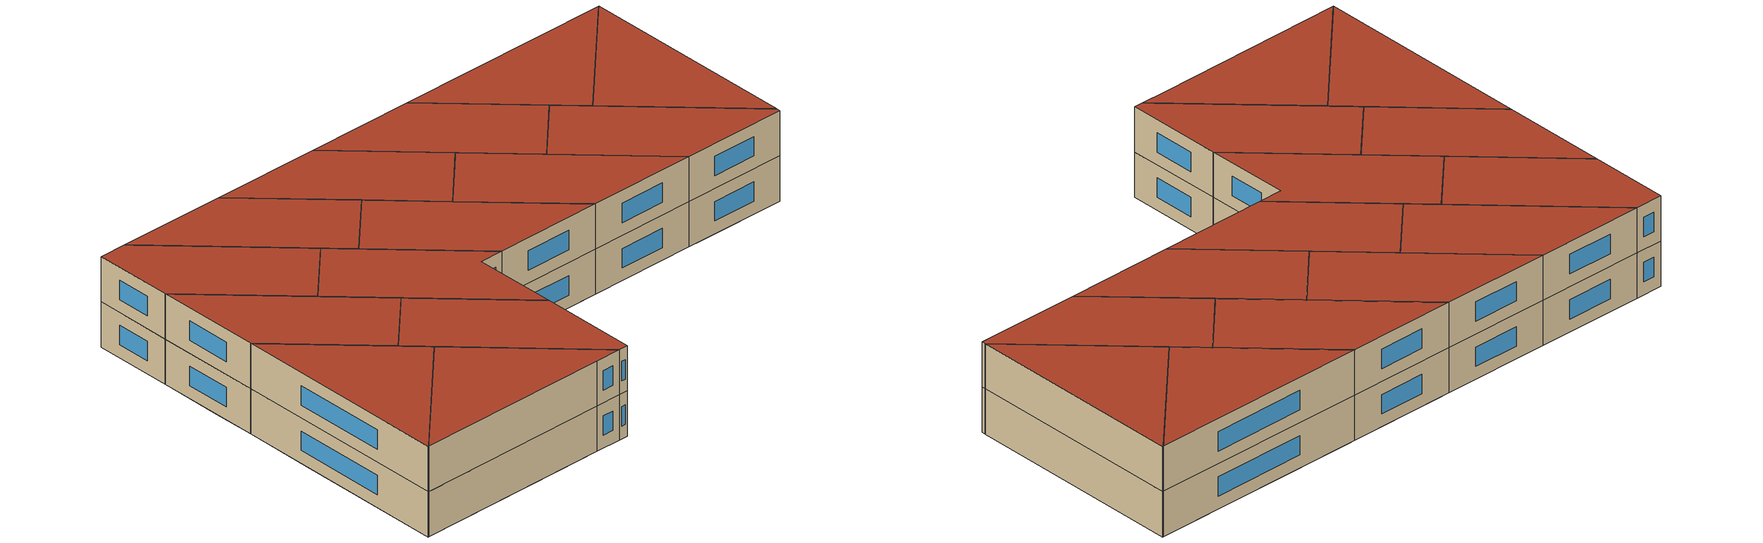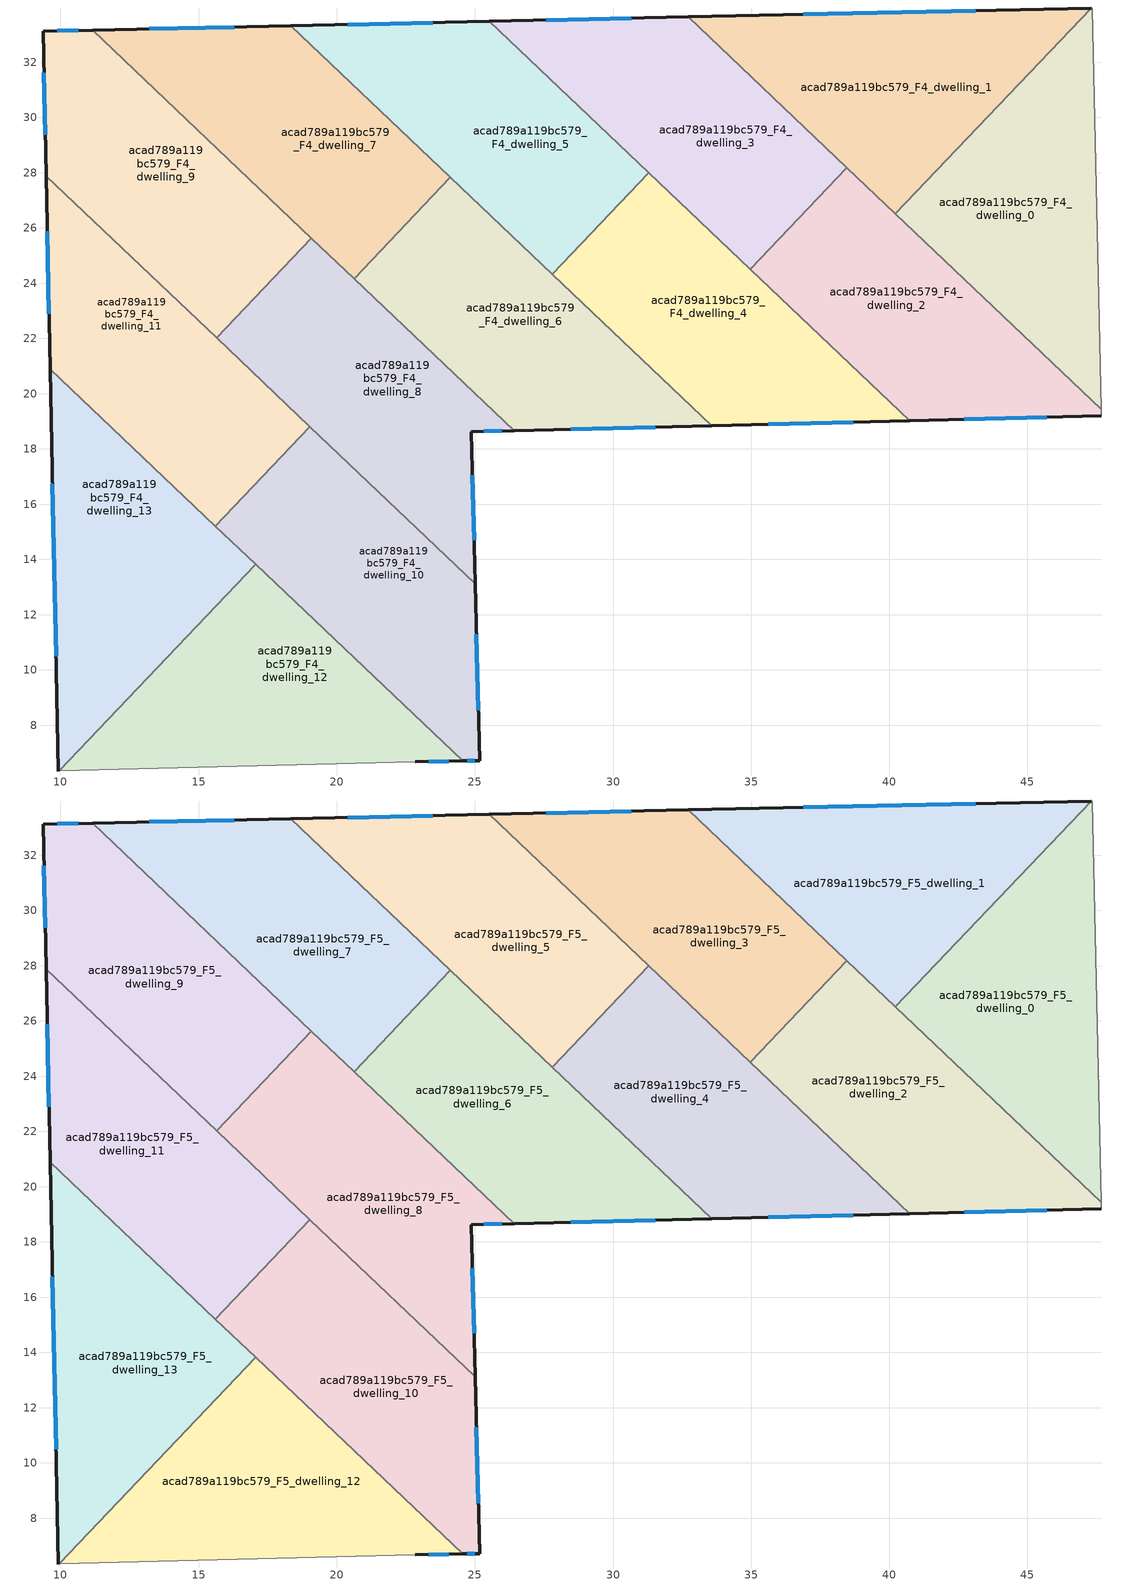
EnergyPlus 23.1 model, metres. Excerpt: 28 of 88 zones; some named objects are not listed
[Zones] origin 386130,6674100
acad789a119bc579_F4_dwelling_0
 floor adiabatic (EU_floor_Construction): 47.35,33.96 47.67,19.43 40.22,26.51 47.3,33.96 z12
 wall adiabatic (EU_wall_Construction): 47.67,19.43 47.35,33.96 47.3,33.96 z12:15
 wall to acad789a119bc579_F4_dwelling_1 (EU_wall_Construction): 47.3,33.96 40.22,26.51 z12:15
 wall to acad789a119bc579_F4_dwelling_2 (EU_wall_Construction): 40.22,26.51 47.67,19.43 z12:15
acad789a119bc579_F4_dwelling_1
 floor to acad789a119bc579_F3_dwelling_1 (EU_floor_Construction): 47.3,33.96 40.46,26.76 33.22,33.65 z12
 floor adiabatic (EU_floor_Construction): 40.46,26.76 40.22,26.51 38.82,27.84 39.06,28.09 z12
 floor to acad789a119bc579_F3_dwelling_3 (EU_floor_Construction): 39.06,28.09 38.82,27.84 32.72,33.63 33.22,33.65 z12
 wall outside (EU_wall_Construction): 47.3,33.96 32.72,33.63 z12:15
 wall to acad789a119bc579_F4_dwelling_3 (EU_wall_Construction): 32.72,33.63 38.47,28.17 z12:15
 wall to acad789a119bc579_F4_dwelling_2 (EU_wall_Construction): 38.47,28.17 40.22,26.51 z12:15
 window (EU_Window_Construction): 43.13,33.87 36.89,33.73 z12.86:14.14
acad789a119bc579_F4_dwelling_10
 floor to acad789a119bc579_F3_dwelling_10 (EU_floor_Construction): 25.01,13.12 25.12,8.92 16.97,16.65 19.02,18.81 z12
 floor to acad789a119bc579_F3_dwelling_12 (EU_floor_Construction): 25.12,8.92 25.17,6.72 24.55,6.71 16.92,13.96 18.29,15.4 z12
 floor to acad789a119bc579_F3_dwelling_13 (EU_floor_Construction): 18.29,15.4 16.92,13.96 15.6,15.21 16.97,16.65 z12
 wall outside (EU_wall_Construction): 24.55,6.71 25.17,6.72 25.01,13.12 z12:15
 wall to acad789a119bc579_F4_dwelling_11 (EU_wall_Construction): 19.02,18.81 15.6,15.21 z12:15
 wall to acad789a119bc579_F4_dwelling_12 (EU_wall_Construction): 17.07,13.82 24.55,6.71 z12:15
 wall to acad789a119bc579_F4_dwelling_8 (EU_wall_Construction): 25.01,13.12 19.02,18.81 z12:15
 wall to acad789a119bc579_F4_dwelling_13 (EU_wall_Construction): 15.6,15.21 17.07,13.82 z12:15
 window (EU_Window_Construction): 24.73,6.71 25,6.71 / 25.13,8.55 25.06,11.29 z12.86:14.14
acad789a119bc579_F4_dwelling_11
 floor to acad789a119bc579_F3_dwelling_11 (EU_floor_Construction): 17.72,20.05 15.67,17.89 9.57,23.69 9.48,27.88 z12
 floor to acad789a119bc579_F3_dwelling_10 (EU_floor_Construction): 19.02,18.81 16.97,16.65 15.67,17.89 17.72,20.05 z12
 floor to acad789a119bc579_F3_dwelling_13 (EU_floor_Construction): 16.97,16.65 15.6,15.21 9.62,20.89 9.57,23.69 z12
 wall outside (EU_wall_Construction): 9.48,27.88 9.62,20.89 z12:15
 wall to acad789a119bc579_F4_dwelling_13 (EU_wall_Construction): 9.62,20.89 15.6,15.21 z12:15
 wall to acad789a119bc579_F4_dwelling_9 (EU_wall_Construction): 15.65,22.02 9.48,27.88 z12:15
 wall to acad789a119bc579_F4_dwelling_8 (EU_wall_Construction): 19.02,18.81 15.65,22.01 z12:15
 window (EU_Window_Construction): 9.52,25.88 9.58,22.88 z12.86:14.14
acad789a119bc579_F4_dwelling_12
 floor to acad789a119bc579_F3_dwelling_12 (EU_floor_Construction): 24.55,6.71 22.84,6.67 19.91,6.6 14.81,11.44 17.07,13.82 z12
 floor to acad789a119bc579_F3_dwelling_14 (EU_floor_Construction): 19.91,6.6 9.97,6.34 14.81,11.44 z12
 wall outside (EU_wall_Construction): 22.84,6.67 24.55,6.71 z12:15
 wall adiabatic (EU_wall_Construction): 9.97,6.34 22.84,6.67 z12:15
 wall to acad789a119bc579_F4_dwelling_13 (EU_wall_Construction): 17.07,13.82 9.97,6.34 z12:15
 window (EU_Window_Construction): 23.33,6.68 24.06,6.7 z12.86:14.14
acad789a119bc579_F4_dwelling_13
 floor to acad789a119bc579_F3_dwelling_13 (EU_floor_Construction): 16.92,13.96 14.66,11.58 9.72,16.28 9.62,20.89 z12
 floor to acad789a119bc579_F3_dwelling_14 (EU_floor_Construction): 14.81,11.44 9.97,6.34 9.93,6.34 9.72,16.28 z12
 floor to acad789a119bc579_F3_dwelling_12 (EU_floor_Construction): 17.07,13.82 14.81,11.44 14.66,11.58 16.92,13.96 z12
 wall outside (EU_wall_Construction): 9.62,20.89 9.93,6.34 z12:15
 wall adiabatic (EU_wall_Construction): 9.93,6.34 9.97,6.34 z12:15
 window (EU_Window_Construction): 9.71,16.73 9.84,10.5 z12.86:14.14
acad789a119bc579_F4_dwelling_2
 floor to acad789a119bc579_F3_dwelling_2 (EU_floor_Construction): 47.67,19.43 47.68,19.2 41.69,19.04 35.79,24.65 38.82,27.84 z12
 floor to acad789a119bc579_F3_dwelling_4 (EU_floor_Construction): 41.69,19.04 40.74,19.02 34.97,24.5 35.44,24.99 z12
 floor to acad789a119bc579_F3_dwelling_3 (EU_floor_Construction): 38.82,27.84 35.79,24.65 35.44,24.99 38.47,28.17 z12
 wall outside (EU_wall_Construction): 40.74,19.02 47.68,19.2 z12:15
 wall adiabatic (EU_wall_Construction): 47.68,19.2 47.67,19.43 z12:15
 wall to acad789a119bc579_F4_dwelling_3 (EU_wall_Construction): 38.47,28.17 34.97,24.5 z12:15
 wall to acad789a119bc579_F4_dwelling_4 (EU_wall_Construction): 34.97,24.5 40.74,19.02 z12:15
 window (EU_Window_Construction): 42.72,19.07 45.7,19.15 z12.86:14.14
acad789a119bc579_F4_dwelling_3
 floor to acad789a119bc579_F3_dwelling_3 (EU_floor_Construction): 38.47,28.17 35.44,24.99 26.48,33.5 32.72,33.63 z12
 floor to acad789a119bc579_F3_dwelling_5 (EU_floor_Construction): 32.37,27.91 31.9,27.42 25.52,33.47 26.48,33.5 z12
 floor to acad789a119bc579_F3_dwelling_4 (EU_floor_Construction): 35.44,24.99 34.97,24.5 31.9,27.42 32.37,27.91 z12
 wall outside (EU_wall_Construction): 32.72,33.63 25.52,33.47 z12:15
 wall to acad789a119bc579_F4_dwelling_5 (EU_wall_Construction): 25.52,33.47 31.29,28 z12:15
 wall to acad789a119bc579_F4_dwelling_4 (EU_wall_Construction): 31.29,28 34.97,24.5 z12:15
 window (EU_Window_Construction): 30.66,33.59 27.58,33.52 z12.86:14.14
acad789a119bc579_F4_dwelling_4
 floor to acad789a119bc579_F3_dwelling_6 (EU_floor_Construction): 35.01,18.88 33.58,18.84 27.8,24.33 28.5,25.06 z12
 floor to acad789a119bc579_F3_dwelling_5 (EU_floor_Construction): 31.9,27.42 29.11,24.48 28.5,25.06 31.29,28 z12
 floor adiabatic (EU_floor_Construction): 40.74,19.02 35.01,18.88 28.5,25.06 29.11,24.48 31.9,27.42 z12
 wall outside (EU_wall_Construction): 33.58,18.84 40.74,19.02 z12:15
 wall to acad789a119bc579_F4_dwelling_5 (EU_wall_Construction): 31.29,28 27.8,24.33 z12:15
 wall to acad789a119bc579_F4_dwelling_6 (EU_wall_Construction): 27.8,24.33 33.58,18.84 z12:15
 window (EU_Window_Construction): 35.62,18.89 38.69,18.97 z12.86:14.14
acad789a119bc579_F4_dwelling_5
 floor to acad789a119bc579_F3_dwelling_5 (EU_floor_Construction): 31.29,28 28.5,25.06 19.77,33.35 25.52,33.47 z12
 floor to acad789a119bc579_F3_dwelling_7 (EU_floor_Construction): 25.67,27.74 24.97,27.01 18.34,33.32 19.77,33.35 z12
 floor to acad789a119bc579_F3_dwelling_6 (EU_floor_Construction): 28.5,25.06 27.8,24.33 24.97,27.01 25.67,27.74 z12
 wall outside (EU_wall_Construction): 25.52,33.47 18.34,33.32 z12:15
 wall to acad789a119bc579_F4_dwelling_7 (EU_wall_Construction): 18.34,33.32 24.12,27.83 z12:15
 wall to acad789a119bc579_F4_dwelling_6 (EU_wall_Construction): 24.12,27.83 27.8,24.33 z12:15
 window (EU_Window_Construction): 23.47,33.43 20.39,33.36 z12.86:14.14
acad789a119bc579_F4_dwelling_6
 floor to acad789a119bc579_F3_dwelling_6 (EU_floor_Construction): 33.58,18.84 28.33,18.71 22.42,24.32 24.97,27.01 z12
 floor to acad789a119bc579_F3_dwelling_8 (EU_floor_Construction): 28.33,18.71 26.42,18.66 20.63,24.16 21.56,25.14 z12
 floor to acad789a119bc579_F3_dwelling_7 (EU_floor_Construction): 24.97,27.01 22.42,24.32 21.56,25.14 24.12,27.83 z12
 wall outside (EU_wall_Construction): 26.42,18.66 33.58,18.84 z12:15
 wall to acad789a119bc579_F4_dwelling_7 (EU_wall_Construction): 24.12,27.83 20.63,24.16 z12:15
 wall to acad789a119bc579_F4_dwelling_8 (EU_wall_Construction): 20.63,24.16 26.42,18.66 z12:15
 window (EU_Window_Construction): 28.47,18.71 31.53,18.79 z12.86:14.14
acad789a119bc579_F4_dwelling_7
 floor to acad789a119bc579_F3_dwelling_7 (EU_floor_Construction): 24.12,27.83 21.56,25.14 13.08,33.2 18.34,33.32 z12
 floor to acad789a119bc579_F3_dwelling_9 (EU_floor_Construction): 19.72,26.89 18.79,25.91 11.16,33.16 13.08,33.2 z12
 floor to acad789a119bc579_F3_dwelling_8 (EU_floor_Construction): 21.56,25.14 20.63,24.16 18.79,25.91 19.72,26.89 z12
 wall outside (EU_wall_Construction): 18.34,33.32 11.16,33.16 z12:15
 wall to acad789a119bc579_F4_dwelling_9 (EU_wall_Construction): 11.16,33.16 19.08,25.63 z12:15
 wall to acad789a119bc579_F4_dwelling_8 (EU_wall_Construction): 19.09,25.63 20.63,24.16 z12:15
 window (EU_Window_Construction): 16.29,33.27 13.21,33.2 z12.86:14.14
acad789a119bc579_F4_dwelling_8
 floor to acad789a119bc579_F3_dwelling_8 (EU_floor_Construction): 26.42,18.66 24.87,18.62 24.95,15.46 16.79,23.21 19.09,25.63 z12
 floor to acad789a119bc579_F3_dwelling_10 (EU_floor_Construction): 24.95,15.46 25.01,13.12 17.72,20.05 18.86,21.25 z12
 floor to acad789a119bc579_F3_dwelling_11 (EU_floor_Construction): 18.86,21.25 17.72,20.05 15.65,22.02 16.79,23.21 z12
 wall outside (EU_wall_Construction): 25.01,13.12 24.87,18.62 26.42,18.66 z12:15
 wall to acad789a119bc579_F4_dwelling_9 (EU_wall_Construction): 19.09,25.63 15.65,22.01 z12:15
 window (EU_Window_Construction): 25.32,18.63 25.98,18.65 / 24.97,14.69 24.91,17.05 z12.86:14.14
acad789a119bc579_F4_dwelling_9
 floor to acad789a119bc579_F3_dwelling_9 (EU_floor_Construction): 18.79,25.91 16.49,23.5 9.43,30.21 9.37,33.12 11.16,33.16 z12
 floor to acad789a119bc579_F3_dwelling_11 (EU_floor_Construction): 16.79,23.22 15.65,22.02 9.48,27.88 9.43,30.21 z12
 floor to acad789a119bc579_F3_dwelling_8 (EU_floor_Construction): 19.09,25.63 16.79,23.22 16.49,23.5 18.79,25.91 z12
 wall outside (EU_wall_Construction): 11.16,33.16 9.37,33.12 9.48,27.88 z12:15
 window (EU_Window_Construction): 10.65,33.15 9.88,33.13 / 9.4,31.62 9.45,29.37 z12.86:14.14
acad789a119bc579_F5_dwelling_0
 floor to acad789a119bc579_F4_dwelling_0 (EU_floor_Construction): 47.35,33.96 47.67,19.43 40.22,26.51 47.3,33.96 z15
 wall adiabatic (EU_wall_Construction): 47.67,19.43 47.35,33.96 47.3,33.96 z15:18
 wall to acad789a119bc579_F5_dwelling_1 (EU_wall_Construction): 47.3,33.96 40.22,26.51 z15:18
 wall to acad789a119bc579_F5_dwelling_2 (EU_wall_Construction): 40.22,26.51 47.67,19.43 z15:18
 roof outside (EU_roof_Construction): 47.67,19.43 47.35,33.96 47.3,33.96 40.22,26.51 z18
acad789a119bc579_F5_dwelling_1
 floor to acad789a119bc579_F4_dwelling_1 (EU_floor_Construction): 47.3,33.96 40.22,26.51 32.72,33.63 z15
 wall outside (EU_wall_Construction): 47.3,33.96 32.72,33.63 z15:18
 wall to acad789a119bc579_F5_dwelling_3 (EU_wall_Construction): 32.72,33.63 38.47,28.17 z15:18
 wall to acad789a119bc579_F5_dwelling_2 (EU_wall_Construction): 38.47,28.17 40.22,26.51 z15:18
 window (EU_Window_Construction): 43.13,33.87 36.89,33.73 z15.86:17.14
 roof outside (EU_roof_Construction): 40.22,26.51 47.3,33.96 32.72,33.63 z18
acad789a119bc579_F5_dwelling_10
 floor to acad789a119bc579_F4_dwelling_10 (EU_floor_Construction): 25.01,13.12 25.17,6.72 24.55,6.71 15.6,15.21 19.02,18.81 z15
 wall outside (EU_wall_Construction): 24.55,6.71 25.17,6.72 25.01,13.12 z15:18
 wall to acad789a119bc579_F5_dwelling_11 (EU_wall_Construction): 19.02,18.81 15.6,15.21 z15:18
 wall to acad789a119bc579_F5_dwelling_12 (EU_wall_Construction): 17.07,13.82 24.55,6.71 z15:18
 wall to acad789a119bc579_F5_dwelling_8 (EU_wall_Construction): 25.01,13.12 19.02,18.81 z15:18
 wall to acad789a119bc579_F5_dwelling_13 (EU_wall_Construction): 15.6,15.21 17.07,13.82 z15:18
 window (EU_Window_Construction): 24.73,6.71 25,6.71 / 25.13,8.55 25.06,11.29 z15.86:17.14
 roof outside (EU_roof_Construction): 25.17,6.72 25.01,13.12 19.02,18.81 15.6,15.21 24.55,6.71 z18
acad789a119bc579_F5_dwelling_11
 floor to acad789a119bc579_F4_dwelling_11 (EU_floor_Construction): 19.02,18.81 15.6,15.21 9.62,20.89 9.48,27.88 z15
 wall outside (EU_wall_Construction): 9.48,27.88 9.62,20.89 z15:18
 wall to acad789a119bc579_F5_dwelling_13 (EU_wall_Construction): 9.62,20.89 15.6,15.21 z15:18
 wall to acad789a119bc579_F5_dwelling_9 (EU_wall_Construction): 15.65,22.02 9.48,27.88 z15:18
 wall to acad789a119bc579_F5_dwelling_8 (EU_wall_Construction): 19.02,18.81 15.65,22.01 z15:18
 window (EU_Window_Construction): 9.52,25.88 9.58,22.88 z15.86:17.14
 roof outside (EU_roof_Construction): 15.6,15.21 19.02,18.81 9.48,27.88 9.62,20.89 z18
acad789a119bc579_F5_dwelling_12
 floor to acad789a119bc579_F4_dwelling_12 (EU_floor_Construction): 24.55,6.71 22.84,6.67 9.97,6.34 17.07,13.82 z15
 wall outside (EU_wall_Construction): 22.84,6.67 24.55,6.71 z15:18
 wall adiabatic (EU_wall_Construction): 9.97,6.34 22.84,6.67 z15:18
 wall to acad789a119bc579_F5_dwelling_13 (EU_wall_Construction): 17.07,13.82 9.97,6.34 z15:18
 window (EU_Window_Construction): 23.33,6.68 24.06,6.7 z15.86:17.14
 roof outside (EU_roof_Construction): 24.55,6.71 17.07,13.82 9.97,6.34 22.84,6.67 z18
acad789a119bc579_F5_dwelling_13
 floor to acad789a119bc579_F4_dwelling_13 (EU_floor_Construction): 17.07,13.82 9.97,6.34 9.93,6.34 9.62,20.89 z15
 wall outside (EU_wall_Construction): 9.62,20.89 9.93,6.34 z15:18
 wall adiabatic (EU_wall_Construction): 9.93,6.34 9.97,6.34 z15:18
 window (EU_Window_Construction): 9.71,16.73 9.84,10.5 z15.86:17.14
 roof outside (EU_roof_Construction): 9.97,6.34 17.07,13.82 9.62,20.89 9.93,6.34 z18
acad789a119bc579_F5_dwelling_2
 floor to acad789a119bc579_F4_dwelling_2 (EU_floor_Construction): 47.67,19.43 47.68,19.2 40.74,19.02 34.97,24.5 38.47,28.17 z15
 wall outside (EU_wall_Construction): 40.74,19.02 47.68,19.2 z15:18
 wall adiabatic (EU_wall_Construction): 47.68,19.2 47.67,19.43 z15:18
 wall to acad789a119bc579_F5_dwelling_3 (EU_wall_Construction): 38.47,28.17 34.97,24.5 z15:18
 wall to acad789a119bc579_F5_dwelling_4 (EU_wall_Construction): 34.97,24.5 40.74,19.02 z15:18
 window (EU_Window_Construction): 42.72,19.07 45.7,19.15 z15.86:17.14
 roof outside (EU_roof_Construction): 47.68,19.2 47.67,19.43 38.47,28.17 34.97,24.5 40.74,19.02 z18
acad789a119bc579_F5_dwelling_3
 floor to acad789a119bc579_F4_dwelling_3 (EU_floor_Construction): 38.47,28.17 34.97,24.5 25.52,33.47 32.72,33.63 z15
 wall outside (EU_wall_Construction): 32.72,33.63 25.52,33.47 z15:18
 wall to acad789a119bc579_F5_dwelling_5 (EU_wall_Construction): 25.52,33.47 31.29,28 z15:18
 wall to acad789a119bc579_F5_dwelling_4 (EU_wall_Construction): 31.29,28 34.97,24.5 z15:18
 window (EU_Window_Construction): 30.66,33.59 27.58,33.52 z15.86:17.14
 roof outside (EU_roof_Construction): 34.97,24.5 38.47,28.17 32.72,33.63 25.52,33.47 z18
acad789a119bc579_F5_dwelling_4
 floor to acad789a119bc579_F4_dwelling_4 (EU_floor_Construction): 40.74,19.02 33.58,18.84 27.8,24.33 31.29,28 z15
 wall outside (EU_wall_Construction): 33.58,18.84 40.74,19.02 z15:18
 wall to acad789a119bc579_F5_dwelling_5 (EU_wall_Construction): 31.29,28 27.8,24.33 z15:18
 wall to acad789a119bc579_F5_dwelling_6 (EU_wall_Construction): 27.8,24.33 33.58,18.84 z15:18
 window (EU_Window_Construction): 35.62,18.89 38.69,18.97 z15.86:17.14
 roof outside (EU_roof_Construction): 40.74,19.02 31.29,28 27.8,24.33 33.58,18.84 z18
acad789a119bc579_F5_dwelling_5
 floor to acad789a119bc579_F4_dwelling_5 (EU_floor_Construction): 31.29,28 27.8,24.33 18.34,33.32 25.52,33.47 z15
 wall outside (EU_wall_Construction): 25.52,33.47 18.34,33.32 z15:18
 wall to acad789a119bc579_F5_dwelling_7 (EU_wall_Construction): 18.34,33.32 24.12,27.83 z15:18
 wall to acad789a119bc579_F5_dwelling_6 (EU_wall_Construction): 24.12,27.83 27.8,24.33 z15:18
 window (EU_Window_Construction): 23.47,33.43 20.39,33.36 z15.86:17.14
 roof outside (EU_roof_Construction): 27.8,24.33 31.29,28 25.52,33.47 18.34,33.32 z18
acad789a119bc579_F5_dwelling_6
 floor to acad789a119bc579_F4_dwelling_6 (EU_floor_Construction): 33.58,18.84 26.42,18.66 20.63,24.16 24.12,27.83 z15
 wall outside (EU_wall_Construction): 26.42,18.66 33.58,18.84 z15:18
 wall to acad789a119bc579_F5_dwelling_7 (EU_wall_Construction): 24.12,27.83 20.63,24.16 z15:18
 wall to acad789a119bc579_F5_dwelling_8 (EU_wall_Construction): 20.63,24.16 26.42,18.66 z15:18
 window (EU_Window_Construction): 28.47,18.71 31.53,18.79 z15.86:17.14
 roof outside (EU_roof_Construction): 33.58,18.84 24.12,27.83 20.63,24.16 26.42,18.66 z18
acad789a119bc579_F5_dwelling_7
 floor to acad789a119bc579_F4_dwelling_7 (EU_floor_Construction): 24.12,27.83 20.63,24.16 11.16,33.16 18.34,33.32 z15
 wall outside (EU_wall_Construction): 18.34,33.32 11.16,33.16 z15:18
 wall to acad789a119bc579_F5_dwelling_9 (EU_wall_Construction): 11.16,33.16 19.08,25.63 z15:18
 wall to acad789a119bc579_F5_dwelling_8 (EU_wall_Construction): 19.09,25.63 20.63,24.16 z15:18
 window (EU_Window_Construction): 16.29,33.27 13.21,33.2 z15.86:17.14
 roof outside (EU_roof_Construction): 20.63,24.16 24.12,27.83 18.34,33.32 11.16,33.16 z18
acad789a119bc579_F5_dwelling_8
 floor to acad789a119bc579_F4_dwelling_8 (EU_floor_Construction): 26.42,18.66 24.87,18.62 25.01,13.12 15.65,22.01 19.09,25.63 z15
 wall outside (EU_wall_Construction): 25.01,13.12 24.87,18.62 26.42,18.66 z15:18
 wall to acad789a119bc579_F5_dwelling_9 (EU_wall_Construction): 19.09,25.63 15.65,22.01 z15:18
 window (EU_Window_Construction): 25.32,18.63 25.98,18.65 / 24.97,14.69 24.91,17.05 z15.86:17.14
 roof outside (EU_roof_Construction): 25.01,13.12 24.87,18.62 26.42,18.66 19.09,25.63 15.65,22.01 z18
acad789a119bc579_F5_dwelling_9
 floor to acad789a119bc579_F4_dwelling_9 (EU_floor_Construction): 19.09,25.63 15.65,22.01 9.48,27.88 9.37,33.12 11.16,33.16 z15
 wall outside (EU_wall_Construction): 11.16,33.16 9.37,33.12 9.48,27.88 z15:18
 window (EU_Window_Construction): 10.65,33.15 9.88,33.13 / 9.4,31.62 9.45,29.37 z15.86:17.14
 roof outside (EU_roof_Construction): 15.65,22.01 19.09,25.63 11.16,33.16 9.37,33.12 9.48,27.88 z18
[Building]
EU S2 Campaign: North Axis=0; Terrain=City; Solar Distribution=FullExterior
[Site:Location]
Helsinki-Vantaa.AP: Latitude=60.317; Longitude=24.963; Time Zone=2; Elevation=54.6
[SizingPeriod:WeatherFileDays]
AnnualSizingPeriod: Begin Month=1; Begin Day of Month=1; End Month=12; End Day of Month=31; Day of Week for Start Day=Monday; Use Weather File Daylight Saving Period=No; Use Weather File Rain and Snow Indicators=No
[MATERIAL]
EU_InternalMass_Material: Roughness=MediumRough; Thickness=0.1; Conductivity=1; Density=1800; Specific Heat=900; Thermal Absorptance=0.9; Solar Absorptance=0.7; Visible Absorptance=0.7
[MATERIAL:NOMASS] Roughness=MediumRough; Thermal Absorptance=0.9; Solar Absorptance=0.7; Visible Absorptance=0.7
Name | Thermal Resistance
EU_wall_NoMass | 1.10183
EU_roof_NoMass; EU_floor_NoMass | 1.70606
[WINDOWMATERIAL:SIMPLEGLAZINGSYSTEM]
EU_Window_SimpleGlazing: UFactor=3.11035; Solar Heat Gain Coefficient=0.8; Visible Transmittance=0.8
[CONSTRUCTION]
EU_wall_Construction: EU_wall_NoMass
EU_roof_Construction: EU_roof_NoMass
EU_floor_Construction: EU_floor_NoMass
EU_Window_Construction: EU_Window_SimpleGlazing
EU_InternalMass_Construction: EU_InternalMass_Material
[ZONE] Type=1; Multiplier=1; Ceiling Height=autocalculate; Floor Area=autocalculate; Part of Total Floor Area=Yes
Name | Volume
acad789a119bc579_F4_dwelling_0; acad789a119bc579_F5_dwelling_0; acad789a119bc579_F4_dwelling_1; acad789a119bc579_F5_dwelling_1 | 159.535
acad789a119bc579_F4_dwelling_10; acad789a119bc579_F5_dwelling_10 | 159.54
acad789a119bc579_F4_dwelling_11; acad789a119bc579_F5_dwelling_11 | 159.559
acad789a119bc579_F4_dwelling_12; acad789a119bc579_F5_dwelling_12 | 159.515
acad789a119bc579_F4_dwelling_13; acad789a119bc579_F5_dwelling_13 | 159.525
acad789a119bc579_F4_dwelling_2; acad789a119bc579_F5_dwelling_2 | 159.517
acad789a119bc579_F4_dwelling_3; acad789a119bc579_F5_dwelling_3 | 159.537
acad789a119bc579_F4_dwelling_4; acad789a119bc579_F5_dwelling_4 | 159.532
acad789a119bc579_F4_dwelling_5; acad789a119bc579_F5_dwelling_5 | 159.527
acad789a119bc579_F4_dwelling_6; acad789a119bc579_F5_dwelling_6 | 159.541
acad789a119bc579_F4_dwelling_7; acad789a119bc579_F5_dwelling_7 | 159.549
acad789a119bc579_F4_dwelling_8; acad789a119bc579_F5_dwelling_8 | 159.514
acad789a119bc579_F4_dwelling_9; acad789a119bc579_F5_dwelling_9 | 159.518
[INTERNALMASS] Construction=EU_InternalMass_Construction
Name | Zone or ZoneList | Surface Area
acad789a119bc579_F4_dwelling_0_EU_InternalMass | acad789a119bc579_F4_dwelling_0 | 53.1806
acad789a119bc579_F4_dwelling_1_EU_InternalMass | acad789a119bc579_F4_dwelling_1 | 53.179
acad789a119bc579_F4_dwelling_2_EU_InternalMass | acad789a119bc579_F4_dwelling_2 | 53.1716
acad789a119bc579_F4_dwelling_3_EU_InternalMass | acad789a119bc579_F4_dwelling_3 | 53.1789
acad789a119bc579_F4_dwelling_4_EU_InternalMass | acad789a119bc579_F4_dwelling_4 | 53.1775
acad789a119bc579_F4_dwelling_5_EU_InternalMass | acad789a119bc579_F4_dwelling_5 | 53.1736
acad789a119bc579_F4_dwelling_6_EU_InternalMass | acad789a119bc579_F4_dwelling_6 | 53.1803
acad789a119bc579_F4_dwelling_7_EU_InternalMass | acad789a119bc579_F4_dwelling_7 | 53.181
acad789a119bc579_F4_dwelling_8_EU_InternalMass | acad789a119bc579_F4_dwelling_8 | 53.1706
acad789a119bc579_F4_dwelling_9_EU_InternalMass | acad789a119bc579_F4_dwelling_9 | 53.1737
acad789a119bc579_F4_dwelling_10_EU_InternalMass | acad789a119bc579_F4_dwelling_10 | 53.1796
acad789a119bc579_F4_dwelling_11_EU_InternalMass | acad789a119bc579_F4_dwelling_11 | 53.1843
acad789a119bc579_F4_dwelling_12_EU_InternalMass | acad789a119bc579_F4_dwelling_12 | 53.169
acad789a119bc579_F4_dwelling_13_EU_InternalMass | acad789a119bc579_F4_dwelling_13 | 53.1728
acad789a119bc579_F5_dwelling_0_EU_InternalMass | acad789a119bc579_F5_dwelling_0 | 53.1806
acad789a119bc579_F5_dwelling_1_EU_InternalMass | acad789a119bc579_F5_dwelling_1 | 53.179
acad789a119bc579_F5_dwelling_2_EU_InternalMass | acad789a119bc579_F5_dwelling_2 | 53.1716
acad789a119bc579_F5_dwelling_3_EU_InternalMass | acad789a119bc579_F5_dwelling_3 | 53.1789
acad789a119bc579_F5_dwelling_4_EU_InternalMass | acad789a119bc579_F5_dwelling_4 | 53.1775
acad789a119bc579_F5_dwelling_5_EU_InternalMass | acad789a119bc579_F5_dwelling_5 | 53.1736
acad789a119bc579_F5_dwelling_6_EU_InternalMass | acad789a119bc579_F5_dwelling_6 | 53.1803
acad789a119bc579_F5_dwelling_7_EU_InternalMass | acad789a119bc579_F5_dwelling_7 | 53.181
acad789a119bc579_F5_dwelling_8_EU_InternalMass | acad789a119bc579_F5_dwelling_8 | 53.1706
acad789a119bc579_F5_dwelling_9_EU_InternalMass | acad789a119bc579_F5_dwelling_9 | 53.1737
acad789a119bc579_F5_dwelling_10_EU_InternalMass | acad789a119bc579_F5_dwelling_10 | 53.1796
acad789a119bc579_F5_dwelling_11_EU_InternalMass | acad789a119bc579_F5_dwelling_11 | 53.1843
acad789a119bc579_F5_dwelling_12_EU_InternalMass | acad789a119bc579_F5_dwelling_12 | 53.169
acad789a119bc579_F5_dwelling_13_EU_InternalMass | acad789a119bc579_F5_dwelling_13 | 53.1728
[OTHEREQUIPMENT] Fuel Type=Electricity; Design Level Calculation Method=Watts/Area; Power per Zone Floor Area=1; Fraction Latent=0; Fraction Radiant=0; Fraction Lost=0; Carbon Dioxide Generation Rate=0; EndUse Subcategory=EU_Step8_InternalGains
Name | Zone or ZoneList or Space or SpaceList | Schedule
EU_Step8_InternalGain_acad789a119bc579_F4_dwelling_0_f000 | acad789a119bc579_F4_dwelling_0 | EU_Step8_GainSchedule_acad789a119bc579_F4_dwelling_0_f000
EU_Step8_InternalGain_acad789a119bc579_F4_dwelling_1_f000 | acad789a119bc579_F4_dwelling_1 | EU_Step8_GainSchedule_acad789a119bc579_F4_dwelling_1_f000
EU_Step8_InternalGain_acad789a119bc579_F4_dwelling_2_f000 | acad789a119bc579_F4_dwelling_2 | EU_Step8_GainSchedule_acad789a119bc579_F4_dwelling_2_f000
EU_Step8_InternalGain_acad789a119bc579_F4_dwelling_3_f000 | acad789a119bc579_F4_dwelling_3 | EU_Step8_GainSchedule_acad789a119bc579_F4_dwelling_3_f000
EU_Step8_InternalGain_acad789a119bc579_F4_dwelling_4_f000 | acad789a119bc579_F4_dwelling_4 | EU_Step8_GainSchedule_acad789a119bc579_F4_dwelling_4_f000
EU_Step8_InternalGain_acad789a119bc579_F4_dwelling_5_f000 | acad789a119bc579_F4_dwelling_5 | EU_Step8_GainSchedule_acad789a119bc579_F4_dwelling_5_f000
EU_Step8_InternalGain_acad789a119bc579_F4_dwelling_6_f000 | acad789a119bc579_F4_dwelling_6 | EU_Step8_GainSchedule_acad789a119bc579_F4_dwelling_6_f000
EU_Step8_InternalGain_acad789a119bc579_F4_dwelling_7_f000 | acad789a119bc579_F4_dwelling_7 | EU_Step8_GainSchedule_acad789a119bc579_F4_dwelling_7_f000
EU_Step8_InternalGain_acad789a119bc579_F4_dwelling_8_f000 | acad789a119bc579_F4_dwelling_8 | EU_Step8_GainSchedule_acad789a119bc579_F4_dwelling_8_f000
EU_Step8_InternalGain_acad789a119bc579_F4_dwelling_9_f000 | acad789a119bc579_F4_dwelling_9 | EU_Step8_GainSchedule_acad789a119bc579_F4_dwelling_9_f000
EU_Step8_InternalGain_acad789a119bc579_F4_dwelling_10_f000 | acad789a119bc579_F4_dwelling_10 | EU_Step8_GainSchedule_acad789a119bc579_F4_dwelling_10_f000
EU_Step8_InternalGain_acad789a119bc579_F4_dwelling_11_f000 | acad789a119bc579_F4_dwelling_11 | EU_Step8_GainSchedule_acad789a119bc579_F4_dwelling_11_f000
EU_Step8_InternalGain_acad789a119bc579_F4_dwelling_12_f000 | acad789a119bc579_F4_dwelling_12 | EU_Step8_GainSchedule_acad789a119bc579_F4_dwelling_12_f000
EU_Step8_InternalGain_acad789a119bc579_F4_dwelling_13_f000 | acad789a119bc579_F4_dwelling_13 | EU_Step8_GainSchedule_acad789a119bc579_F4_dwelling_13_f000
EU_Step8_InternalGain_acad789a119bc579_F5_dwelling_0_f000 | acad789a119bc579_F5_dwelling_0 | EU_Step8_GainSchedule_acad789a119bc579_F5_dwelling_0_f000
EU_Step8_InternalGain_acad789a119bc579_F5_dwelling_1_f000 | acad789a119bc579_F5_dwelling_1 | EU_Step8_GainSchedule_acad789a119bc579_F5_dwelling_1_f000
EU_Step8_InternalGain_acad789a119bc579_F5_dwelling_2_f000 | acad789a119bc579_F5_dwelling_2 | EU_Step8_GainSchedule_acad789a119bc579_F5_dwelling_2_f000
EU_Step8_InternalGain_acad789a119bc579_F5_dwelling_3_f000 | acad789a119bc579_F5_dwelling_3 | EU_Step8_GainSchedule_acad789a119bc579_F5_dwelling_3_f000
EU_Step8_InternalGain_acad789a119bc579_F5_dwelling_4_f000 | acad789a119bc579_F5_dwelling_4 | EU_Step8_GainSchedule_acad789a119bc579_F5_dwelling_4_f000
EU_Step8_InternalGain_acad789a119bc579_F5_dwelling_5_f000 | acad789a119bc579_F5_dwelling_5 | EU_Step8_GainSchedule_acad789a119bc579_F5_dwelling_5_f000
EU_Step8_InternalGain_acad789a119bc579_F5_dwelling_6_f000 | acad789a119bc579_F5_dwelling_6 | EU_Step8_GainSchedule_acad789a119bc579_F5_dwelling_6_f000
EU_Step8_InternalGain_acad789a119bc579_F5_dwelling_7_f000 | acad789a119bc579_F5_dwelling_7 | EU_Step8_GainSchedule_acad789a119bc579_F5_dwelling_7_f000
EU_Step8_InternalGain_acad789a119bc579_F5_dwelling_8_f000 | acad789a119bc579_F5_dwelling_8 | EU_Step8_GainSchedule_acad789a119bc579_F5_dwelling_8_f000
EU_Step8_InternalGain_acad789a119bc579_F5_dwelling_9_f000 | acad789a119bc579_F5_dwelling_9 | EU_Step8_GainSchedule_acad789a119bc579_F5_dwelling_9_f000
EU_Step8_InternalGain_acad789a119bc579_F5_dwelling_10_f000 | acad789a119bc579_F5_dwelling_10 | EU_Step8_GainSchedule_acad789a119bc579_F5_dwelling_10_f000
EU_Step8_InternalGain_acad789a119bc579_F5_dwelling_11_f000 | acad789a119bc579_F5_dwelling_11 | EU_Step8_GainSchedule_acad789a119bc579_F5_dwelling_11_f000
EU_Step8_InternalGain_acad789a119bc579_F5_dwelling_12_f000 | acad789a119bc579_F5_dwelling_12 | EU_Step8_GainSchedule_acad789a119bc579_F5_dwelling_12_f000
EU_Step8_InternalGain_acad789a119bc579_F5_dwelling_13_f000 | acad789a119bc579_F5_dwelling_13 | EU_Step8_GainSchedule_acad789a119bc579_F5_dwelling_13_f000
[ZONEVENTILATION:DESIGNFLOWRATE] Schedule=EU_AlwaysOn; Design Flow Rate Calculation Method=AirChanges/Hour; Air Changes per Hour=0.756316; Ventilation Type=Natural; Fan Pressure Rise=0; Fan Total Efficiency=1; Constant Term Coefficient=1; Temperature Term Coefficient=0; Velocity Term Coefficient=0; Velocity Squared Term Coefficient=0; Minimum Indoor Temperature=-100; Maximum Indoor Temperature=100; Delta Temperature=-100; Minimum Outdoor Temperature=-100; Maximum Outdoor Temperature=100; Maximum Wind Speed=40
Name | Zone or ZoneList or Space or SpaceList
EU_ConstantAir_acad789a119bc579_F4_dwelling_0 | acad789a119bc579_F4_dwelling_0
EU_ConstantAir_acad789a119bc579_F4_dwelling_1 | acad789a119bc579_F4_dwelling_1
EU_ConstantAir_acad789a119bc579_F4_dwelling_2 | acad789a119bc579_F4_dwelling_2
EU_ConstantAir_acad789a119bc579_F4_dwelling_3 | acad789a119bc579_F4_dwelling_3
EU_ConstantAir_acad789a119bc579_F4_dwelling_4 | acad789a119bc579_F4_dwelling_4
EU_ConstantAir_acad789a119bc579_F4_dwelling_5 | acad789a119bc579_F4_dwelling_5
EU_ConstantAir_acad789a119bc579_F4_dwelling_6 | acad789a119bc579_F4_dwelling_6
EU_ConstantAir_acad789a119bc579_F4_dwelling_7 | acad789a119bc579_F4_dwelling_7
EU_ConstantAir_acad789a119bc579_F4_dwelling_8 | acad789a119bc579_F4_dwelling_8
EU_ConstantAir_acad789a119bc579_F4_dwelling_9 | acad789a119bc579_F4_dwelling_9
EU_ConstantAir_acad789a119bc579_F4_dwelling_10 | acad789a119bc579_F4_dwelling_10
EU_ConstantAir_acad789a119bc579_F4_dwelling_11 | acad789a119bc579_F4_dwelling_11
EU_ConstantAir_acad789a119bc579_F4_dwelling_12 | acad789a119bc579_F4_dwelling_12
EU_ConstantAir_acad789a119bc579_F4_dwelling_13 | acad789a119bc579_F4_dwelling_13
EU_ConstantAir_acad789a119bc579_F5_dwelling_0 | acad789a119bc579_F5_dwelling_0
EU_ConstantAir_acad789a119bc579_F5_dwelling_1 | acad789a119bc579_F5_dwelling_1
EU_ConstantAir_acad789a119bc579_F5_dwelling_2 | acad789a119bc579_F5_dwelling_2
EU_ConstantAir_acad789a119bc579_F5_dwelling_3 | acad789a119bc579_F5_dwelling_3
EU_ConstantAir_acad789a119bc579_F5_dwelling_4 | acad789a119bc579_F5_dwelling_4
EU_ConstantAir_acad789a119bc579_F5_dwelling_5 | acad789a119bc579_F5_dwelling_5
EU_ConstantAir_acad789a119bc579_F5_dwelling_6 | acad789a119bc579_F5_dwelling_6
EU_ConstantAir_acad789a119bc579_F5_dwelling_7 | acad789a119bc579_F5_dwelling_7
EU_ConstantAir_acad789a119bc579_F5_dwelling_8 | acad789a119bc579_F5_dwelling_8
EU_ConstantAir_acad789a119bc579_F5_dwelling_9 | acad789a119bc579_F5_dwelling_9
EU_ConstantAir_acad789a119bc579_F5_dwelling_10 | acad789a119bc579_F5_dwelling_10
EU_ConstantAir_acad789a119bc579_F5_dwelling_11 | acad789a119bc579_F5_dwelling_11
EU_ConstantAir_acad789a119bc579_F5_dwelling_12 | acad789a119bc579_F5_dwelling_12
EU_ConstantAir_acad789a119bc579_F5_dwelling_13 | acad789a119bc579_F5_dwelling_13
[HVACTEMPLATE:ZONE:IDEALLOADSAIRSYSTEM] System Availability Schedule=EU_AlwaysOn; Maximum Heating Supply Air Temperature=50; Minimum Cooling Supply Air Temperature=13; Maximum Heating Supply Air Humidity Ratio=0.0156; Minimum Cooling Supply Air Humidity Ratio=0.0077; Heating Limit=NoLimit; Cooling Limit=NoLimit; Heating Availability Schedule=EU_AlwaysOn; Cooling Availability Schedule=EU_CoolingOff; Dehumidification Control Type=ConstantSensibleHeatRatio; Cooling Sensible Heat Ratio=0.7; Dehumidification Setpoint=60; Humidification Control Type=None; Humidification Setpoint=30; Outdoor Air Method=None; Outdoor Air Flow Rate per Person=0.00944; Outdoor Air Flow Rate per Zone Floor Area=0; Outdoor Air Flow Rate per Zone=0; Demand Controlled Ventilation Type=None; Outdoor Air Economizer Type=NoEconomizer; Heat Recovery Type=None; Sensible Heat Recovery Effectiveness=0.7; Latent Heat Recovery Effectiveness=0.65
Name | Template Thermostat
acad789a119bc579_F4_dwelling_0 | EU_HeatOnly_acad789a119bc579_F4_dwelling_0
acad789a119bc579_F4_dwelling_1 | EU_HeatOnly_acad789a119bc579_F4_dwelling_1
acad789a119bc579_F4_dwelling_2 | EU_HeatOnly_acad789a119bc579_F4_dwelling_2
acad789a119bc579_F4_dwelling_3 | EU_HeatOnly_acad789a119bc579_F4_dwelling_3
acad789a119bc579_F4_dwelling_4 | EU_HeatOnly_acad789a119bc579_F4_dwelling_4
acad789a119bc579_F4_dwelling_5 | EU_HeatOnly_acad789a119bc579_F4_dwelling_5
acad789a119bc579_F4_dwelling_6 | EU_HeatOnly_acad789a119bc579_F4_dwelling_6
acad789a119bc579_F4_dwelling_7 | EU_HeatOnly_acad789a119bc579_F4_dwelling_7
acad789a119bc579_F4_dwelling_8 | EU_HeatOnly_acad789a119bc579_F4_dwelling_8
acad789a119bc579_F4_dwelling_9 | EU_HeatOnly_acad789a119bc579_F4_dwelling_9
acad789a119bc579_F4_dwelling_10 | EU_HeatOnly_acad789a119bc579_F4_dwelling_10
acad789a119bc579_F4_dwelling_11 | EU_HeatOnly_acad789a119bc579_F4_dwelling_11
acad789a119bc579_F4_dwelling_12 | EU_HeatOnly_acad789a119bc579_F4_dwelling_12
acad789a119bc579_F4_dwelling_13 | EU_HeatOnly_acad789a119bc579_F4_dwelling_13
acad789a119bc579_F5_dwelling_0 | EU_HeatOnly_acad789a119bc579_F5_dwelling_0
acad789a119bc579_F5_dwelling_1 | EU_HeatOnly_acad789a119bc579_F5_dwelling_1
acad789a119bc579_F5_dwelling_2 | EU_HeatOnly_acad789a119bc579_F5_dwelling_2
acad789a119bc579_F5_dwelling_3 | EU_HeatOnly_acad789a119bc579_F5_dwelling_3
acad789a119bc579_F5_dwelling_4 | EU_HeatOnly_acad789a119bc579_F5_dwelling_4
acad789a119bc579_F5_dwelling_5 | EU_HeatOnly_acad789a119bc579_F5_dwelling_5
acad789a119bc579_F5_dwelling_6 | EU_HeatOnly_acad789a119bc579_F5_dwelling_6
acad789a119bc579_F5_dwelling_7 | EU_HeatOnly_acad789a119bc579_F5_dwelling_7
acad789a119bc579_F5_dwelling_8 | EU_HeatOnly_acad789a119bc579_F5_dwelling_8
acad789a119bc579_F5_dwelling_9 | EU_HeatOnly_acad789a119bc579_F5_dwelling_9
acad789a119bc579_F5_dwelling_10 | EU_HeatOnly_acad789a119bc579_F5_dwelling_10
acad789a119bc579_F5_dwelling_11 | EU_HeatOnly_acad789a119bc579_F5_dwelling_11
acad789a119bc579_F5_dwelling_12 | EU_HeatOnly_acad789a119bc579_F5_dwelling_12
acad789a119bc579_F5_dwelling_13 | EU_HeatOnly_acad789a119bc579_F5_dwelling_13
[SIZING:ZONE] Zone Cooling Design Supply Air Temperature Input Method=SupplyAirTemperature; Zone Cooling Design Supply Air Temperature=13; Zone Heating Design Supply Air Temperature Input Method=SupplyAirTemperature; Zone Heating Design Supply Air Temperature=50; Zone Cooling Design Supply Air Humidity Ratio=0.008; Zone Heating Design Supply Air Humidity Ratio=0.008; Cooling Design Air Flow Method=DesignDay; Cooling Design Air Flow Rate=0; Cooling Minimum Air Flow per Zone Floor Area=0.000762; Cooling Minimum Air Flow=0; Cooling Minimum Air Flow Fraction=0.2; Heating Design Air Flow Method=DesignDay; Heating Design Air Flow Rate=0; Heating Maximum Air Flow per Zone Floor Area=0.002032; Heating Maximum Air Flow=0.141576; Heating Maximum Air Flow Fraction=0.3; Account for Dedicated Outdoor Air System=No; Dedicated Outdoor Air System Control Strategy=NeutralSupplyAir; Dedicated Outdoor Air Low Setpoint Temperature for Design=autosize; Dedicated Outdoor Air High Setpoint Temperature for Design=autosize; Zone Load Sizing Method=Sensible Load Only No Latent Load; Zone Latent Cooling Design Supply Air Humidity Ratio Input Method=HumidityRatioDifference; Zone Cooling Design Supply Air Humidity Ratio Difference=0.005; Zone Latent Heating Design Supply Air Humidity Ratio Input Method=HumidityRatioDifference; Zone Humidification Design Supply Air Humidity Ratio Difference=0.005
acad789a119bc579_F4_dwelling_0; acad789a119bc579_F4_dwelling_1; acad789a119bc579_F4_dwelling_2; acad789a119bc579_F4_dwelling_3; acad789a119bc579_F4_dwelling_4; acad789a119bc579_F4_dwelling_5; acad789a119bc579_F4_dwelling_6; acad789a119bc579_F4_dwelling_7; acad789a119bc579_F4_dwelling_8; acad789a119bc579_F4_dwelling_9; acad789a119bc579_F4_dwelling_10; acad789a119bc579_F4_dwelling_11; acad789a119bc579_F4_dwelling_12; acad789a119bc579_F4_dwelling_13; acad789a119bc579_F5_dwelling_0; acad789a119bc579_F5_dwelling_1; acad789a119bc579_F5_dwelling_2; acad789a119bc579_F5_dwelling_3; acad789a119bc579_F5_dwelling_4; acad789a119bc579_F5_dwelling_5; acad789a119bc579_F5_dwelling_6; acad789a119bc579_F5_dwelling_7; acad789a119bc579_F5_dwelling_8; acad789a119bc579_F5_dwelling_9; acad789a119bc579_F5_dwelling_10; acad789a119bc579_F5_dwelling_11; acad789a119bc579_F5_dwelling_12; acad789a119bc579_F5_dwelling_13
[SCHEDULE:CONSTANT]
Name | Hourly Value
EU_AlwaysOn | 1
EU_CoolingOff | 0
[SCHEDULE:FILE] Column Number=1; Rows to Skip at Top=0; Number of Hours of Data=8760; Column Separator=Comma; Interpolate to Timestep=No; Minutes per Item=60; Adjust Schedule for Daylight Savings=Yes
Name | File
EU_Step8_GainSchedule_acad789a119bc579_F4_dwelling_0_f000 | ../../schedules/acad789a119bc579/acad789a119bc579_F4_dwelling_0_f000_gain.csv
EU_Step8_GainSchedule_acad789a119bc579_F4_dwelling_1_f000 | ../../schedules/acad789a119bc579/acad789a119bc579_F4_dwelling_1_f000_gain.csv
EU_Step8_GainSchedule_acad789a119bc579_F4_dwelling_2_f000 | ../../schedules/acad789a119bc579/acad789a119bc579_F4_dwelling_2_f000_gain.csv
EU_Step8_GainSchedule_acad789a119bc579_F4_dwelling_3_f000 | ../../schedules/acad789a119bc579/acad789a119bc579_F4_dwelling_3_f000_gain.csv
EU_Step8_GainSchedule_acad789a119bc579_F4_dwelling_4_f000 | ../../schedules/acad789a119bc579/acad789a119bc579_F4_dwelling_4_f000_gain.csv
EU_Step8_GainSchedule_acad789a119bc579_F4_dwelling_5_f000 | ../../schedules/acad789a119bc579/acad789a119bc579_F4_dwelling_5_f000_gain.csv
EU_Step8_GainSchedule_acad789a119bc579_F4_dwelling_6_f000 | ../../schedules/acad789a119bc579/acad789a119bc579_F4_dwelling_6_f000_gain.csv
EU_Step8_GainSchedule_acad789a119bc579_F4_dwelling_7_f000 | ../../schedules/acad789a119bc579/acad789a119bc579_F4_dwelling_7_f000_gain.csv
EU_Step8_GainSchedule_acad789a119bc579_F4_dwelling_8_f000 | ../../schedules/acad789a119bc579/acad789a119bc579_F4_dwelling_8_f000_gain.csv
EU_Step8_GainSchedule_acad789a119bc579_F4_dwelling_9_f000 | ../../schedules/acad789a119bc579/acad789a119bc579_F4_dwelling_9_f000_gain.csv
EU_Step8_GainSchedule_acad789a119bc579_F4_dwelling_10_f000 | ../../schedules/acad789a119bc579/acad789a119bc579_F4_dwelling_10_f000_gain.csv
EU_Step8_GainSchedule_acad789a119bc579_F4_dwelling_11_f000 | ../../schedules/acad789a119bc579/acad789a119bc579_F4_dwelling_11_f000_gain.csv
EU_Step8_GainSchedule_acad789a119bc579_F4_dwelling_12_f000 | ../../schedules/acad789a119bc579/acad789a119bc579_F4_dwelling_12_f000_gain.csv
EU_Step8_GainSchedule_acad789a119bc579_F4_dwelling_13_f000 | ../../schedules/acad789a119bc579/acad789a119bc579_F4_dwelling_13_f000_gain.csv
EU_Step8_GainSchedule_acad789a119bc579_F5_dwelling_0_f000 | ../../schedules/acad789a119bc579/acad789a119bc579_F5_dwelling_0_f000_gain.csv
EU_Step8_GainSchedule_acad789a119bc579_F5_dwelling_1_f000 | ../../schedules/acad789a119bc579/acad789a119bc579_F5_dwelling_1_f000_gain.csv
EU_Step8_GainSchedule_acad789a119bc579_F5_dwelling_2_f000 | ../../schedules/acad789a119bc579/acad789a119bc579_F5_dwelling_2_f000_gain.csv
EU_Step8_GainSchedule_acad789a119bc579_F5_dwelling_3_f000 | ../../schedules/acad789a119bc579/acad789a119bc579_F5_dwelling_3_f000_gain.csv
EU_Step8_GainSchedule_acad789a119bc579_F5_dwelling_4_f000 | ../../schedules/acad789a119bc579/acad789a119bc579_F5_dwelling_4_f000_gain.csv
EU_Step8_GainSchedule_acad789a119bc579_F5_dwelling_5_f000 | ../../schedules/acad789a119bc579/acad789a119bc579_F5_dwelling_5_f000_gain.csv
EU_Step8_GainSchedule_acad789a119bc579_F5_dwelling_6_f000 | ../../schedules/acad789a119bc579/acad789a119bc579_F5_dwelling_6_f000_gain.csv
EU_Step8_GainSchedule_acad789a119bc579_F5_dwelling_7_f000 | ../../schedules/acad789a119bc579/acad789a119bc579_F5_dwelling_7_f000_gain.csv
EU_Step8_GainSchedule_acad789a119bc579_F5_dwelling_8_f000 | ../../schedules/acad789a119bc579/acad789a119bc579_F5_dwelling_8_f000_gain.csv
EU_Step8_GainSchedule_acad789a119bc579_F5_dwelling_9_f000 | ../../schedules/acad789a119bc579/acad789a119bc579_F5_dwelling_9_f000_gain.csv
EU_Step8_GainSchedule_acad789a119bc579_F5_dwelling_10_f000 | ../../schedules/acad789a119bc579/acad789a119bc579_F5_dwelling_10_f000_gain.csv
EU_Step8_GainSchedule_acad789a119bc579_F5_dwelling_11_f000 | ../../schedules/acad789a119bc579/acad789a119bc579_F5_dwelling_11_f000_gain.csv
EU_Step8_GainSchedule_acad789a119bc579_F5_dwelling_12_f000 | ../../schedules/acad789a119bc579/acad789a119bc579_F5_dwelling_12_f000_gain.csv
EU_Step8_GainSchedule_acad789a119bc579_F5_dwelling_13_f000 | ../../schedules/acad789a119bc579/acad789a119bc579_F5_dwelling_13_f000_gain.csv
